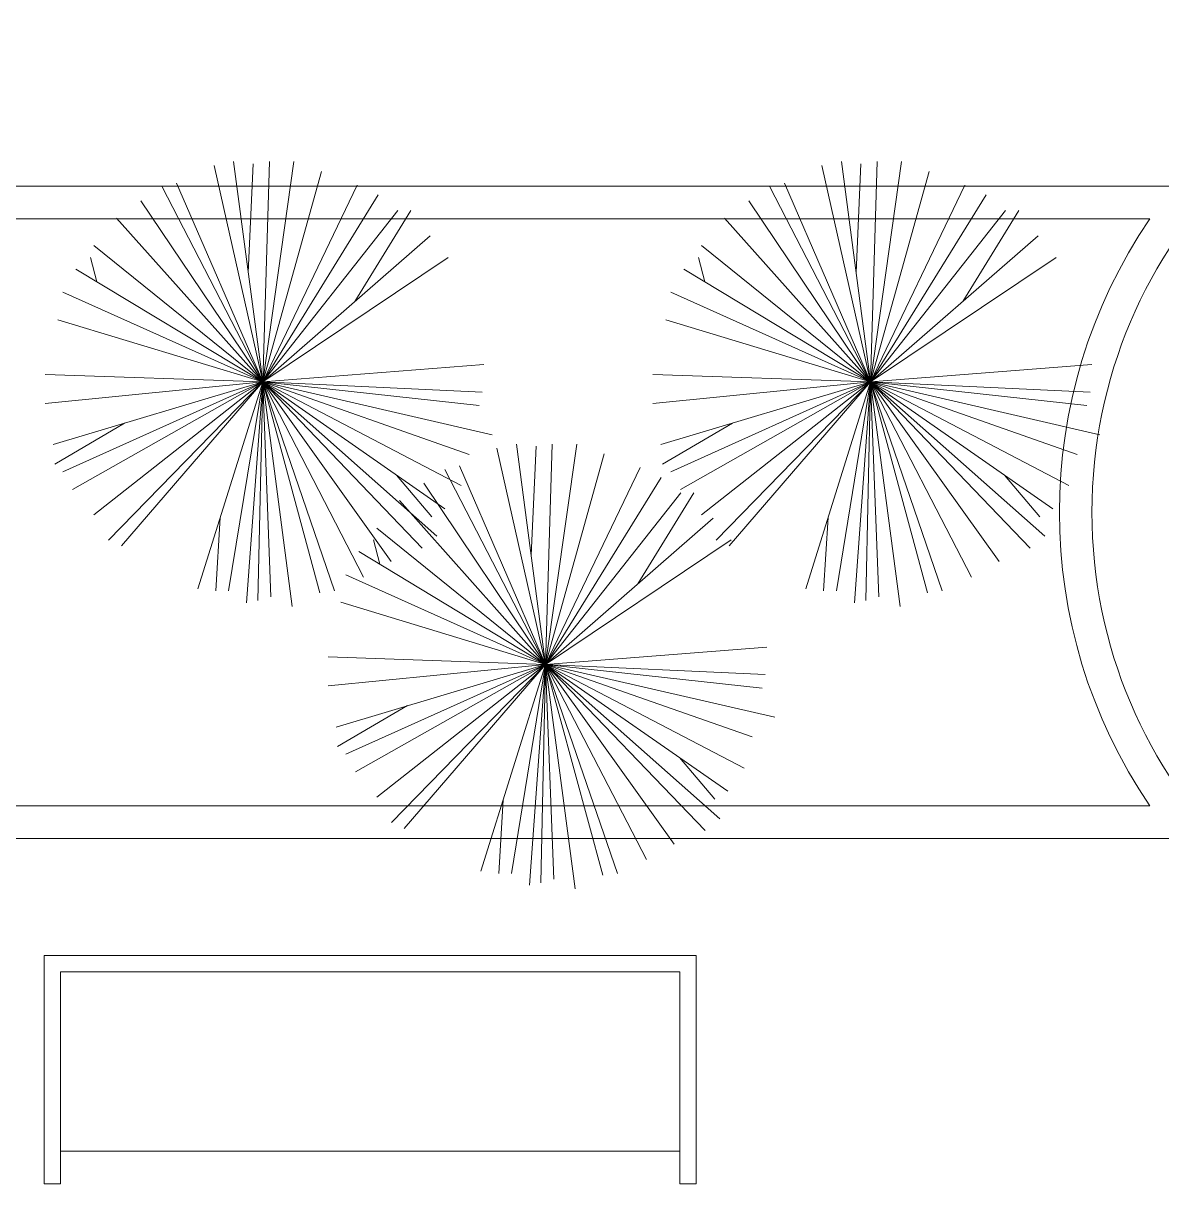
# Model space of a CAD drawing. Header units: metres. Extents: x 599 to 707, y 227 to 318.
# Drawn here: x 661.46 to 664.952, y 275.749 to 279.309 of the extents above; entities that cross this region are included whole.
import ezdxf

# ---------------------------------------------------------------- set-up
doc = ezdxf.new("R2010")
doc.units = ezdxf.units.M
doc.layers.get('0').update_dxf_attribs({"lineweight": 0})
for name, color, linetype, lineweight in [('banqueta', 252, 'Continuous', 9), ('gradas', 35, 'Continuous', 5), ('muretes', 2, 'Continuous', 20), ('vegetacion', 74, 'Continuous', 0)]:
    doc.layers.add(name, color=color, linetype=linetype, lineweight=lineweight)

# ---------------------------------------------------------------- blocks, each defined once
blk = doc.blocks.new('Shrub1')
for p, q in [((0, 0), (-0.02488, 0.11056)), ((0, 0), (-0.01489, 0.1126)), ((-0.00739, 0.05587), (-0.0049, 0.11152)), ((0, 0), (0.0034, 0.1126)), ((0, 0), (0.01589, 0.1126)), ((0, 0), (0.02998, 0.10756)), ((0, 0), (-0.04397, 0.10156)), ((0, 0), (-0.05146, 0.09965)), ((0, 0), (0.04826, 0.1006)), ((0, 0), (0.05905, 0.09557)), ((0, 0), (-0.06225, 0.09257)), ((0, 0), (-0.07474, 0.0837)), ((0, 0), (0.06905, 0.08765)), ((0.04711, 0.0411), (0.07574, 0.08765)), ((0, 0), (0.08563, 0.0747)), ((0, 0), (-0.08633, 0.06967)), ((-0.08476, 0.05123), (-0.08803, 0.06367)), ((0, 0), (0.09483, 0.06367)), ((0, 0), (-0.09543, 0.05768)), ((0, 0), (-0.10212, 0.04581)), ((0, 0), (-0.10462, 0.03178)), ((-0.10462, 0.03178), (-0.10462, 0.03178)), ((0, 0), (0.11311, 0.00887)), ((0, 0), (-0.11121, 0.00384)), ((0, 0), (-0.11121, -0.01103)), ((0, 0), (-0.10712, -0.03202)), ((0, 0), (-0.10212, -0.04593)), ((0, 0), (-0.09713, -0.05492)), ((0, 0), (-0.08633, -0.06787)), ((0, 0), (-0.07884, -0.08082)), ((0, 0), (-0.07224, -0.08382)), ((0, 0), (-0.03317, -0.10576)), ((0, 0), (-0.01739, -0.10684)), ((0, 0), (-0.00819, -0.11284)), ((0, 0), (-0.0024, -0.11176)), ((0, 0), (0.11221, -0.00516)), ((0, 0), (0.11061, -0.01211)), ((0, 0), (0.10562, -0.03705)), ((0, 0), (0.10142, -0.053)), ((0, 0), (0.09313, -0.06487)), ((0, 0), (0.01509, -0.11475)), ((0, 0), (0.0042, -0.10984)), ((0, 0), (0.05156, -0.09977)), ((0, 0), (0.06575, -0.09185)), ((0, 0), (0.08154, -0.0849)), ((0, 0), (0.03667, -0.10684)), ((0, 0), (0.08903, -0.0789)), ((0, 0), (0.11721, -0.02698)), ((0, 0), (0.02918, -0.1078)), ((-0.07061, -0.0211), (-0.10632, -0.04197)), ((0.06845, -0.04768), (0.08653, -0.06895)), ((-0.02175, -0.06932), (-0.02398, -0.10684))]:
    blk.add_line(p, q)

msp = doc.modelspace()

# ---------------------------------------------------------------- linework, layer by layer
at = {"layer": 'banqueta'}
for p, q in [((655.2498, 278.8088), (664.9887, 278.8088)), ((655.2498, 278.7088), (664.9148, 278.7088)), ((655.2498, 276.9088), (664.9148, 276.9088)), ((655.2498, 276.8088), (664.9887, 276.8088))]:
    msp.add_line(p, q, dxfattribs=at)
msp.add_arc((666.2377, 277.8088), 1.6, 145.7711, 214.2289, dxfattribs=at)
at = {"layer": 'gradas'}
for p, q in [((663.5241, 276.4493), (661.5241, 276.4493)), ((661.5241, 276.4493), (661.5241, 275.7493)), ((663.5241, 275.7493), (663.5241, 276.4493)), ((663.4741, 276.3993), (661.5741, 276.3993)), ((661.5741, 276.3993), (661.5741, 275.7493)), ((663.4741, 275.7493), (663.4741, 276.3993)), ((661.5741, 275.8493), (663.4741, 275.8493)), ((661.5241, 275.7493), (661.5741, 275.7493)), ((663.4741, 275.7493), (663.5241, 275.7493))]:
    msp.add_line(p, q, dxfattribs=at)
at = {"layer": 'muretes'}
msp.add_circle((666.2377, 277.8088), 1.5, dxfattribs=at)

# ---------------------------------------------------------------- block references
at = {"layer": 'vegetacion', "xscale": 6, "yscale": 6, "zscale": 6}
for p in [(662.1945, 278.2086), (664.0587, 278.2086), (663.0623, 277.3424)]:
    msp.add_blockref('Shrub1', p, dxfattribs=at)

doc.saveas('drawing.dxf')
